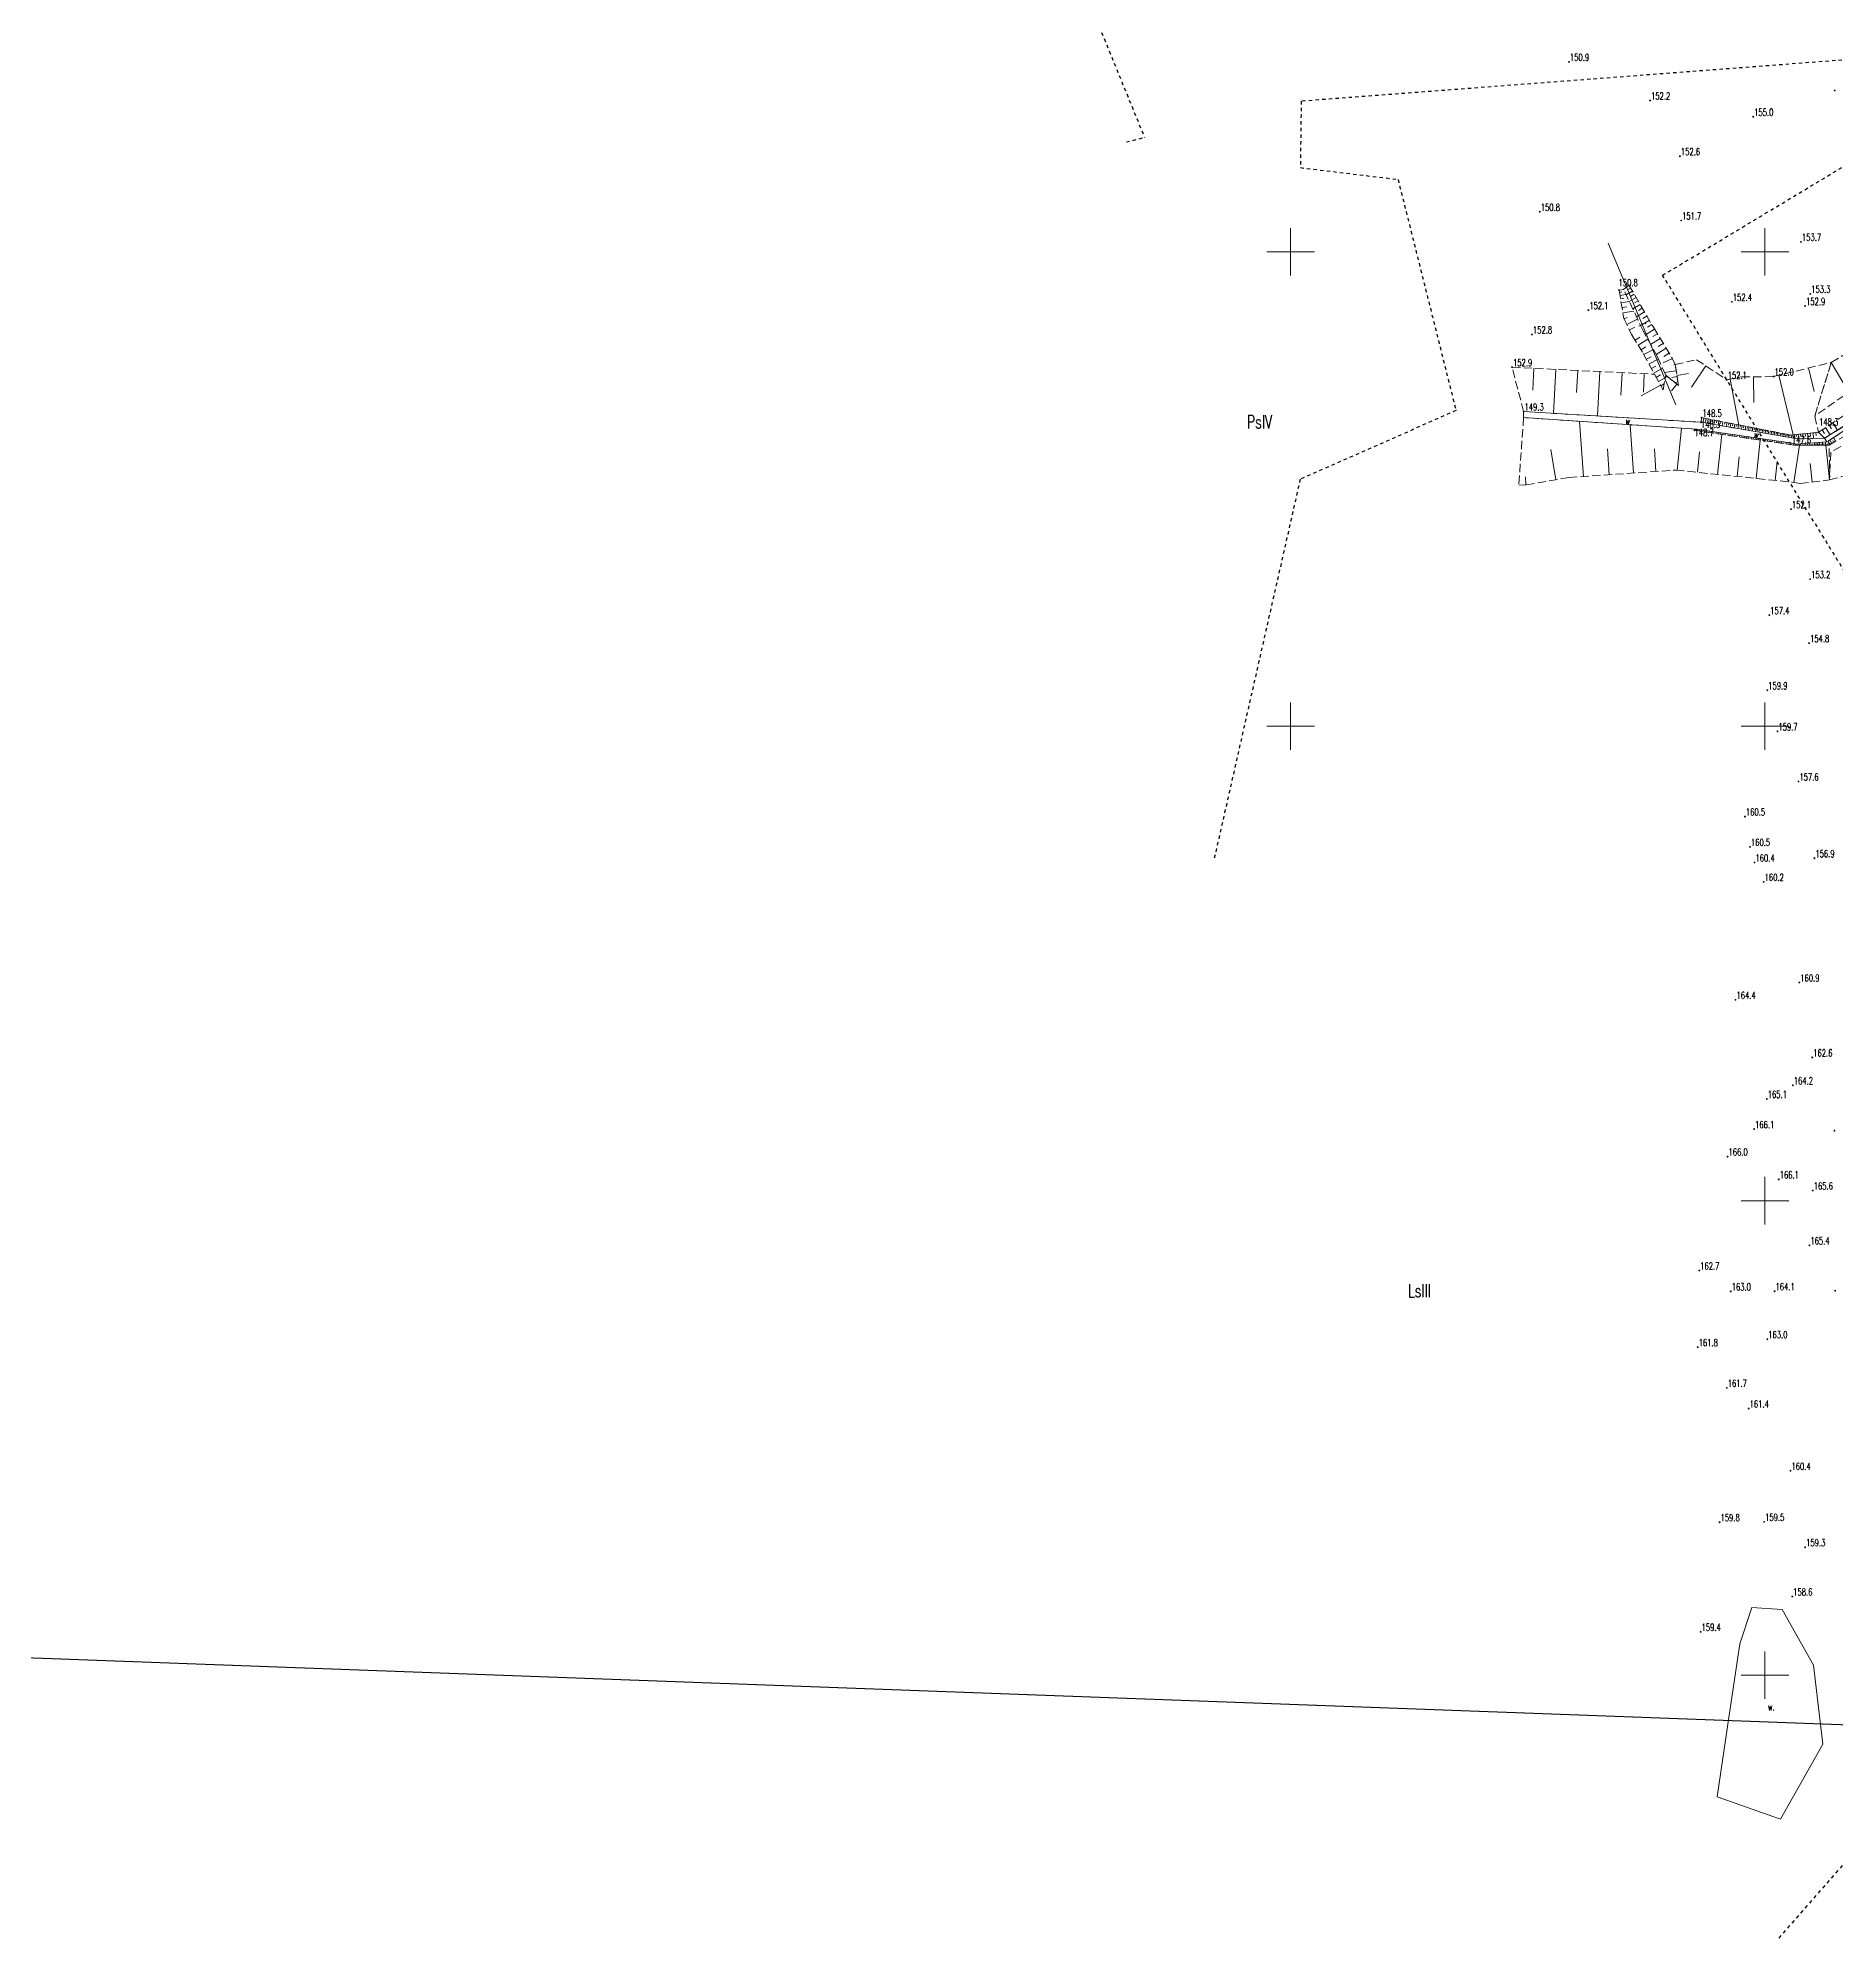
# Model space of a CAD drawing. Header units: metres. Extents: x 7583802 to 7586368, y 5958992 to 5960558.
# Drawn here: x 7585235.9 to 7585615, y 5959044.6 to 5959445.1 of the extents above; entities that cross this region are included whole.
import ezdxf
from ezdxf.enums import TextEntityAlignment as Align

# ---------------------------------------------------------------- set-up
doc = ezdxf.new("R2010")
doc.units = ezdxf.units.M
for name, pattern in [('1', [0]), ('2', [3, 2, -1]), ('3_1', [0]), ('3_BUBZ02', [2.45, 1.75, -0.7]), ('3_BUBZ02G', [2.45, 1.75, -0.7]), ('3_PTRW02', [0]), ('3_PTWP03', [0]), ('4_1', [0]), ('4_SUPI_01', [0]), ('GUZ', [1.4, 0.7, -0.7])]:
    doc.linetypes.add(name, pattern=pattern)
doc.layers.get('0').update_dxf_attribs({"color": 250, "linetype": 'CONTINUOUS', "lineweight": 100})
for name, color, linetype, lineweight in [('1000_L_1', 7, '1', 18), ('BUBZ_L_1', 7, '3_BUBZ02', 18), ('DZIALKI-G_L_0', 7, '1', 25), ('KONTURY_L_0', 114, '2', 25), ('KONTURY_NR_T_0', 114, 'CONTINUOUS', 25), ('PTRW_E_T_0', 7, 'CONTINUOUS', 15), ('PTRW_L_1', 7, 'CONTINUOUS', 18), ('PTWP_E_T_2', 141, 'CONTINUOUS', 15), ('PTWP_L_2', 5, '3_1', 18), ('RTPW_T_0', 7, 'CONTINUOUS', 15), ('SUPI_E_T_0', 7, 'CONTINUOUS', 15), ('SUPI_L_0', 7, '4_SUPI_01', 18)]:
    doc.layers.add(name, color=color, linetype=linetype, lineweight=lineweight)
doc.styles.get("Standard").update_dxf_attribs({"font": 'Simplex.SHX', "width": 0.75})

# ---------------------------------------------------------------- blocks, each defined once
blk = doc.blocks.new('3_RTPW01')
at = {"linetype": 'CONTINUOUS'}
blk.add_circle((0, 0), 0.09, dxfattribs=at)

msp = doc.modelspace()

# ---------------------------------------------------------------- linework, layer by layer
at = {"layer": '1000_L_1', "linetype": '1'}
for p, q in [((7585500, 5959395), (7585500, 5959405)), ((7585600, 5959395), (7585600, 5959405)), ((7585495, 5959400), (7585505, 5959400)), ((7585595, 5959400), (7585605, 5959400)), ((7585500, 5959295), (7585500, 5959305)), ((7585600, 5959295), (7585600, 5959305)), ((7585495, 5959300), (7585505, 5959300)), ((7585595, 5959300), (7585605, 5959300)), ((7585600, 5959195), (7585600, 5959205)), ((7585595, 5959200), (7585605, 5959200)), ((7585600, 5959095), (7585600, 5959105)), ((7585595, 5959100), (7585605, 5959100))]:
    msp.add_line(p, q, dxfattribs=at)
at = {"layer": 'BUBZ_L_1', "linetype": '3_BUBZ02'}
for p, q in [((7585570.18, 5959392.09), (7585569.23, 5959391.93)), ((7585570.18, 5959392.09), (7585571.31, 5959392.99)), ((7585574.33, 5959383.34), (7585570.18, 5959392.09)), ((7585574.33, 5959383.34), (7585570.18, 5959392.09)), ((7585577.33, 5959377.89), (7585574.33, 5959383.34)), ((7585577.33, 5959377.89), (7585574.33, 5959383.34)), ((7585579.08, 5959374.02), (7585577.33, 5959377.89)), ((7585579.08, 5959374.02), (7585577.33, 5959377.89)), ((7585549.12, 5959366.34), (7585546.68, 5959375.68)), ((7585578.52, 5959370.92), (7585579.08, 5959374.02)), ((7585581.77, 5959371.81), (7585579.08, 5959374.02)), ((7585613.97, 5959376.69), (7585610.48, 5959365.36)), ((7585610.48, 5959365.36), (7585613.97, 5959376.69)), ((7585616.67, 5959369.73), (7585610.48, 5959365.36)), ((7585586.53, 5959364.08), (7585549.12, 5959366.34)), ((7585549.12, 5959365.06), (7585548.09, 5959350.85)), ((7585585.53, 5959362.63), (7585549.12, 5959365.06)), ((7585585.53, 5959362.63), (7585585.13, 5959362.38)), ((7585585.13, 5959362.38), (7585585.53, 5959362.63)), ((7585606.12, 5959359.27), (7585585.13, 5959362.38)), ((7585605.23, 5959359.76), (7585585.53, 5959362.63)), ((7585586.64, 5959365.04), (7585586.53, 5959364.08)), ((7585586.53, 5959364.08), (7585586.64, 5959365.04)), ((7585605.65, 5959360.78), (7585586.53, 5959364.08)), ((7585605.47, 5959361.37), (7585586.64, 5959365.04)), ((7585611.3, 5959361.97), (7585605.47, 5959361.37)), ((7585610.48, 5959365.36), (7585611.3, 5959361.97)), ((7585611.3, 5959361.97), (7585612.57, 5959360.7)), ((7585612.57, 5959360.7), (7585611.3, 5959361.97)), ((7585618.4, 5959364.35), (7585612.57, 5959360.7)), ((7585618.56, 5959363.54), (7585613.31, 5959360.09)), ((7585606.63, 5959359.48), (7585605.23, 5959359.76)), ((7585606.83, 5959360.59), (7585605.65, 5959360.78)), ((7585613.53, 5959359.26), (7585606.12, 5959359.27)), ((7585613.06, 5959359.93), (7585606.63, 5959359.48)), ((7585612.57, 5959360.7), (7585606.83, 5959360.59)), ((7585613.31, 5959360.09), (7585613.06, 5959359.93)), ((7585613.53, 5959359.26), (7585613.31, 5959360.09)), ((7585613.31, 5959360.09), (7585613.53, 5959359.26)), ((7585613.64, 5959351.91), (7585613.53, 5959359.26)), ((7585613.88, 5959357.79), (7585613.64, 5959351.91)), ((7585620.25, 5959361.32), (7585613.88, 5959357.79))]:
    msp.add_line(p, q, dxfattribs=at)
at = {"layer": 'BUBZ_L_1', "linetype": '3_BUBZ02G'}
for p, q in [((7585569.23, 5959391.93), (7585570.26, 5959385.95)), ((7585571.31, 5959392.99), (7585576.49, 5959384.1)), ((7585570.26, 5959385.95), (7585571.96, 5959382.41)), ((7585571.96, 5959382.41), (7585574.35, 5959378.55)), ((7585576.49, 5959384.1), (7585580.43, 5959377.6)), ((7585574.35, 5959378.55), (7585576.69, 5959374.19)), ((7585613.97, 5959376.69), (7585621.98, 5959381.43)), ((7585546.68, 5959375.68), (7585576.69, 5959374.19)), ((7585576.69, 5959374.19), (7585578.52, 5959370.92)), ((7585576.69, 5959374.19), (7585578.52, 5959370.92)), ((7585578.52, 5959370.92), (7585579.08, 5959374.02)), ((7585579.08, 5959374.02), (7585581.77, 5959371.81)), ((7585580.43, 5959377.6), (7585581.08, 5959376.24)), ((7585581.08, 5959376.24), (7585585.58, 5959377.27)), ((7585581.77, 5959371.81), (7585581.08, 5959376.24)), ((7585581.08, 5959376.24), (7585581.77, 5959371.81)), ((7585585.58, 5959377.27), (7585591.94, 5959373.03)), ((7585591.94, 5959373.03), (7585595.08, 5959373.63)), ((7585595.08, 5959373.63), (7585601.82, 5959373.71)), ((7585601.82, 5959373.71), (7585613.97, 5959376.69)), ((7585611.3, 5959361.97), (7585617.82, 5959366.29)), ((7585585.13, 5959362.38), (7585606.12, 5959359.27)), ((7585586.64, 5959365.04), (7585605.47, 5959361.37)), ((7585605.47, 5959361.37), (7585611.3, 5959361.97)), ((7585613.53, 5959359.26), (7585618.97, 5959362.43)), ((7585606.12, 5959359.27), (7585613.53, 5959359.26)), ((7585558.68, 5959352.44), (7585581.24, 5959354)), ((7585581.24, 5959354), (7585605.73, 5959351.45)), ((7585613.64, 5959351.91), (7585624.51, 5959354.93)), ((7585548.09, 5959350.85), (7585549.68, 5959350.88)), ((7585549.68, 5959350.88), (7585558.68, 5959352.44)), ((7585605.73, 5959351.45), (7585607.41, 5959351.2)), ((7585607.41, 5959351.2), (7585613.64, 5959351.91))]:
    msp.add_line(p, q, dxfattribs=at)
at = {"layer": 'BUBZ_L_1', "linetype": '3_1'}
for p, q in [((7585569.31, 5959391.46), (7585569.85, 5959391.55)), ((7585569.42, 5959390.83), (7585570.68, 5959391.04)), ((7585569.55, 5959390.1), (7585570.28, 5959390.22)), ((7585572.04, 5959391.74), (7585570.71, 5959390.97)), ((7585571.67, 5959392.37), (7585571.03, 5959392)), ((7585572.83, 5959390.39), (7585571.39, 5959389.55)), ((7585572.43, 5959391.08), (7585571.73, 5959390.67)), ((7585573.25, 5959389.67), (7585572.5, 5959389.23)), ((7585569.69, 5959389.25), (7585571.39, 5959389.54)), ((7585569.86, 5959388.26), (7585570.85, 5959388.43)), ((7585570.06, 5959387.11), (7585572.35, 5959387.51)), ((7585570.3, 5959385.86), (7585570.94, 5959386.17)), ((7585570.86, 5959384.71), (7585573.16, 5959385.82)), ((7585573.68, 5959388.91), (7585572.12, 5959388)), ((7585574.62, 5959387.32), (7585572.91, 5959386.33)), ((7585574.14, 5959388.13), (7585573.32, 5959387.66)), ((7585575.11, 5959386.47), (7585574.22, 5959385.95)), ((7585571.41, 5959383.56), (7585572.55, 5959384.11)), ((7585571.96, 5959382.42), (7585572.11, 5959382.49)), ((7585572.6, 5959381.37), (7585573.65, 5959382.02)), ((7585575.63, 5959385.58), (7585573.78, 5959384.5)), ((7585576.74, 5959383.7), (7585574.79, 5959382.51)), ((7585576.17, 5959384.66), (7585575.2, 5959384.09)), ((7585577.93, 5959381.72), (7585575.9, 5959380.49)), ((7585577.33, 5959382.72), (7585576.33, 5959382.12)), ((7585573.24, 5959380.35), (7585575.28, 5959381.61)), ((7585573.85, 5959379.35), (7585574.85, 5959379.97)), ((7585574.45, 5959378.37), (7585576.47, 5959379.45)), ((7585574.99, 5959377.35), (7585576.01, 5959377.9)), ((7585579.17, 5959379.67), (7585577.06, 5959378.39)), ((7585578.55, 5959380.71), (7585577.51, 5959380.08)), ((7585579.82, 5959378.61), (7585578.71, 5959377.94)), ((7585551.28, 5959375.45), (7585551.05, 5959370.84)), ((7585555.89, 5959375.22), (7585555.43, 5959365.96)), ((7585560.52, 5959374.99), (7585560.29, 5959370.34)), ((7585565.17, 5959374.76), (7585564.71, 5959365.4)), ((7585569.86, 5959374.53), (7585569.62, 5959369.82)), ((7585574.56, 5959374.3), (7585574.37, 5959370.45)), ((7585575.53, 5959376.35), (7585577.54, 5959377.43)), ((7585576.05, 5959375.38), (7585577.02, 5959375.9)), ((7585576.56, 5959374.44), (7585578.43, 5959375.45)), ((7585577.05, 5959373.54), (7585577.95, 5959374.04)), ((7585580.48, 5959377.5), (7585578.52, 5959376.57)), ((7585581.28, 5959374.94), (7585578.84, 5959374.56)), ((7585579.4, 5959373.76), (7585579.25, 5959373.57)), ((7585581.47, 5959373.71), (7585580.33, 5959373.54)), ((7585581.06, 5959376.28), (7585580.78, 5959376.15)), ((7585581.44, 5959373.95), (7585583.89, 5959374.34)), ((7585587.52, 5959375.98), (7585584.52, 5959371.48)), ((7585597.55, 5959373.66), (7585597.62, 5959368.27)), ((7585602.91, 5959373.98), (7585605.98, 5959361.42)), ((7585609.18, 5959375.52), (7585610.39, 5959370.58)), ((7585613.97, 5959376.69), (7585617.76, 5959370.28)), ((7585577.96, 5959371.93), (7585573.87, 5959369.64)), ((7585577.54, 5959372.67), (7585578.98, 5959373.47)), ((7585578.03, 5959371.79), (7585578.75, 5959372.2)), ((7585581.42, 5959372.09), (7585580.29, 5959370.72)), ((7585581.65, 5959372.57), (7585580.97, 5959372.46)), ((7585592.68, 5959373.17), (7585594.52, 5959363.5)), ((7585561.72, 5959352.65), (7585560.92, 5959364.27)), ((7585572.25, 5959353.38), (7585571.55, 5959363.56)), ((7585581.46, 5959353.98), (7585582.39, 5959362.84)), ((7585585.2, 5959362.37), (7585585.21, 5959362.43)), ((7585585.69, 5959362.3), (7585585.74, 5959362.6)), ((7585586.19, 5959362.22), (7585586.21, 5959362.38)), ((7585586.68, 5959362.15), (7585586.73, 5959362.46)), ((7585587.11, 5959364.95), (7585587.02, 5959364.48)), ((7585587.18, 5959362.08), (7585587.2, 5959362.23)), ((7585587.58, 5959364.86), (7585587.4, 5959363.93)), ((7585587.67, 5959362), (7585587.72, 5959362.31)), ((7585588.04, 5959364.77), (7585587.96, 5959364.31)), ((7585588.17, 5959361.93), (7585588.19, 5959362.08)), ((7585588.5, 5959364.68), (7585588.33, 5959363.77)), ((7585588.66, 5959361.86), (7585588.71, 5959362.17)), ((7585588.96, 5959364.59), (7585588.87, 5959364.14)), ((7585589.16, 5959361.78), (7585589.18, 5959361.94)), ((7585589.41, 5959364.5), (7585589.23, 5959363.61)), ((7585589.65, 5959361.71), (7585589.7, 5959362.02)), ((7585589.85, 5959364.41), (7585589.76, 5959363.98)), ((7585590.29, 5959364.33), (7585590.12, 5959363.46)), ((7585590.14, 5959361.64), (7585590.17, 5959361.79)), ((7585590.72, 5959364.24), (7585590.64, 5959363.81)), ((7585590.64, 5959361.56), (7585590.69, 5959361.88)), ((7585591.15, 5959364.16), (7585590.99, 5959363.31)), ((7585591.13, 5959361.49), (7585591.16, 5959361.65)), ((7585591.58, 5959364.08), (7585591.49, 5959363.66)), ((7585591.63, 5959361.42), (7585591.68, 5959361.73)), ((7585592, 5959364), (7585591.83, 5959363.16)), ((7585592.41, 5959363.91), (7585592.33, 5959363.5)), ((7585592.82, 5959363.83), (7585592.67, 5959363.02)), ((7585593.23, 5959363.76), (7585593.15, 5959363.35)), ((7585593.63, 5959363.68), (7585593.48, 5959362.88)), ((7585594.03, 5959363.6), (7585593.95, 5959363.21)), ((7585594.42, 5959363.52), (7585594.27, 5959362.74)), ((7585594.81, 5959363.45), (7585594.74, 5959363.06)), ((7585595.2, 5959363.37), (7585595.05, 5959362.61)), ((7585595.58, 5959363.3), (7585595.51, 5959362.92)), ((7585595.96, 5959363.22), (7585595.81, 5959362.48)), ((7585596.33, 5959363.15), (7585596.26, 5959362.78)), ((7585596.7, 5959363.08), (7585596.56, 5959362.35)), ((7585597.07, 5959363.01), (7585596.99, 5959362.65)), ((7585597.43, 5959362.94), (7585597.29, 5959362.22)), ((7585597.78, 5959362.87), (7585597.71, 5959362.51)), ((7585598.14, 5959362.8), (7585598, 5959362.1)), ((7585598.49, 5959362.73), (7585598.42, 5959362.39)), ((7585598.83, 5959362.66), (7585598.7, 5959361.98)), ((7585599.17, 5959362.6), (7585599.11, 5959362.26)), ((7585599.51, 5959362.53), (7585599.38, 5959361.86)), ((7585599.85, 5959362.47), (7585599.78, 5959362.13)), ((7585600.18, 5959362.4), (7585600.05, 5959361.75)), ((7585600.51, 5959362.34), (7585600.44, 5959362.01)), ((7585600.83, 5959362.27), (7585600.7, 5959361.63)), ((7585601.15, 5959362.21), (7585601.09, 5959361.9)), ((7585601.47, 5959362.15), (7585601.34, 5959361.52)), ((7585601.78, 5959362.09), (7585601.72, 5959361.78)), ((7585602.09, 5959362.03), (7585601.97, 5959361.41)), ((7585602.4, 5959361.97), (7585602.34, 5959361.67)), ((7585602.7, 5959361.91), (7585602.58, 5959361.31)), ((7585603, 5959361.85), (7585602.94, 5959361.55)), ((7585603.3, 5959361.79), (7585603.18, 5959361.21)), ((7585603.59, 5959361.74), (7585603.54, 5959361.45)), ((7585603.88, 5959361.68), (7585603.77, 5959361.1)), ((7585604.17, 5959361.62), (7585604.11, 5959361.34)), ((7585607.97, 5959361.63), (7585608.07, 5959360.61)), ((7585608.48, 5959361.68), (7585608.53, 5959361.15)), ((7585609, 5959361.73), (7585609.12, 5959360.63)), ((7585609.55, 5959361.79), (7585609.61, 5959361.22)), ((7585610.13, 5959361.85), (7585610.25, 5959360.66)), ((7585610.72, 5959361.91), (7585610.79, 5959361.29)), ((7585612.03, 5959362.46), (7585612.52, 5959361.72)), ((7585612.77, 5959362.95), (7585613.77, 5959361.45)), ((7585613.52, 5959363.44), (7585614.02, 5959362.68)), ((7585614.28, 5959363.94), (7585615.3, 5959362.41)), ((7585555.94, 5959351.97), (7585554.84, 5959358.36)), ((7585567.16, 5959353.03), (7585566.79, 5959358.47)), ((7585577.02, 5959353.71), (7585576.69, 5959358.48)), ((7585585.78, 5959353.53), (7585586.23, 5959357.84)), ((7585590, 5959353.09), (7585590.88, 5959361.53)), ((7585592.12, 5959361.34), (7585592.15, 5959361.5)), ((7585592.62, 5959361.27), (7585592.67, 5959361.59)), ((7585593.11, 5959361.2), (7585593.14, 5959361.36)), ((7585593.61, 5959361.12), (7585593.65, 5959361.45)), ((7585594.1, 5959361.05), (7585594.13, 5959361.21)), ((7585594.6, 5959360.98), (7585594.64, 5959361.3)), ((7585595.09, 5959360.9), (7585595.12, 5959361.07)), ((7585595.59, 5959360.83), (7585595.63, 5959361.16)), ((7585596.08, 5959360.76), (7585596.1, 5959360.92)), ((7585596.57, 5959360.68), (7585596.62, 5959361.01)), ((7585597.07, 5959360.61), (7585597.09, 5959360.78)), ((7585597.56, 5959360.54), (7585597.61, 5959360.87)), ((7585598.06, 5959360.46), (7585598.08, 5959360.63)), ((7585598.17, 5959352.24), (7585599.01, 5959360.32)), ((7585598.55, 5959360.39), (7585598.6, 5959360.73)), ((7585599.05, 5959360.32), (7585599.07, 5959360.49)), ((7585599.54, 5959360.24), (7585599.59, 5959360.58)), ((7585600.04, 5959360.17), (7585600.06, 5959360.34)), ((7585600.53, 5959360.1), (7585600.58, 5959360.44)), ((7585601.03, 5959360.02), (7585601.05, 5959360.19)), ((7585601.52, 5959359.95), (7585601.57, 5959360.29)), ((7585602.02, 5959359.88), (7585602.04, 5959360.05)), ((7585602.51, 5959359.8), (7585602.56, 5959360.15)), ((7585603, 5959359.73), (7585603.03, 5959359.9)), ((7585603.5, 5959359.66), (7585603.55, 5959360)), ((7585603.99, 5959359.59), (7585604.02, 5959359.76)), ((7585604.45, 5959361.57), (7585604.34, 5959361.01)), ((7585604.49, 5959359.51), (7585604.54, 5959359.86)), ((7585604.74, 5959361.51), (7585604.68, 5959361.23)), ((7585605.01, 5959361.46), (7585604.91, 5959360.91)), ((7585604.98, 5959359.44), (7585605.01, 5959359.61)), ((7585605.29, 5959361.41), (7585605.24, 5959361.13)), ((7585605.48, 5959359.37), (7585605.53, 5959359.7)), ((7585605.56, 5959361.38), (7585605.62, 5959360.78)), ((7585605.86, 5959361.41), (7585605.9, 5959361.07)), ((7585605.97, 5959359.29), (7585606, 5959359.45)), ((7585606.08, 5959351.4), (7585607.25, 5959359.27)), ((7585606.2, 5959361.44), (7585606.28, 5959360.68)), ((7585606.47, 5959359.27), (7585606.47, 5959359.51)), ((7585606.58, 5959361.48), (7585606.63, 5959361.05)), ((7585606.97, 5959359.27), (7585606.97, 5959359.39)), ((7585607.02, 5959361.53), (7585607.11, 5959360.6)), ((7585607.47, 5959359.27), (7585607.47, 5959359.54)), ((7585607.48, 5959361.58), (7585607.53, 5959361.09)), ((7585607.97, 5959359.27), (7585607.97, 5959359.42)), ((7585608.47, 5959359.27), (7585608.47, 5959359.61)), ((7585608.97, 5959359.27), (7585608.97, 5959359.45)), ((7585609.47, 5959359.27), (7585609.47, 5959359.68)), ((7585609.97, 5959359.26), (7585609.97, 5959359.49)), ((7585610.47, 5959359.26), (7585610.47, 5959359.75)), ((7585610.72, 5959359.26), (7585610.72, 5959359.52)), ((7585610.98, 5959359.26), (7585610.98, 5959359.78)), ((7585611.25, 5959359.26), (7585611.25, 5959359.53)), ((7585611.53, 5959359.26), (7585611.53, 5959359.82)), ((7585611.82, 5959359.26), (7585611.82, 5959359.55)), ((7585612.12, 5959359.26), (7585612.13, 5959359.86)), ((7585612.44, 5959359.26), (7585612.44, 5959359.57)), ((7585612.76, 5959359.26), (7585612.76, 5959359.91)), ((7585613.64, 5959351.91), (7585612.8, 5959359.26)), ((7585613.11, 5959359.26), (7585613.11, 5959359.61)), ((7585613.76, 5959359.4), (7585613.56, 5959359.76)), ((7585614.13, 5959359.61), (7585613.7, 5959360.35)), ((7585614.51, 5959359.83), (7585614.29, 5959360.21)), ((7585614.9, 5959360.06), (7585614.45, 5959360.84)), ((7585594.13, 5959352.66), (7585594.56, 5959356.79)), ((7585602.13, 5959351.83), (7585602.54, 5959355.78)), ((7585609.96, 5959351.49), (7585609.52, 5959355.38)), ((7585549.55, 5959350.88), (7585549.52, 5959352.57))]:
    msp.add_line(p, q, dxfattribs=at)
for p in [(7585571.31, 5959392.99), (7585546.68, 5959375.68), (7585578.52, 5959370.92), (7585586.64, 5959365.04), (7585611.3, 5959361.97), (7585613.53, 5959359.26)]:
    msp.add_point(p, dxfattribs=at)
at = {"layer": 'DZIALKI-G_L_0', "linetype": '1'}
msp.add_line((7584682.41, 5959123.92), (7585679.94, 5959087.24), dxfattribs=at)
at = {"layer": 'KONTURY_L_0', "linetype": 'GUZ'}
for p, q in [((7585437.92, 5959500.67), (7585469.18, 5959424.12)), ((7585655.32, 5959443.38), (7585502.22, 5959431.74)), ((7585578.41, 5959395.06), (7585650.33, 5959438.31)), ((7585502.22, 5959431.74), (7585502.05, 5959417.75)), ((7585465.37, 5959423.16), (7585469.18, 5959424.12)), ((7585502.05, 5959417.75), (7585522.64, 5959415.26)), ((7585522.64, 5959415.26), (7585534.86, 5959366.54)), ((7585649.1, 5959280.01), (7585578.41, 5959395.06)), ((7585534.86, 5959366.54), (7585502, 5959352.06)), ((7585502, 5959352.06), (7585483.86, 5959272)), ((7585602.97, 5959044.58), (7585628.87, 5959074.09))]:
    msp.add_line(p, q, dxfattribs=at)
at = {"layer": 'PTRW_L_1', "linetype": '3_PTRW02'}
for p, q in [((7585549.12, 5959366.34), (7585586.53, 5959364.08)), ((7585549.12, 5959365.06), (7585549.12, 5959366.34)), ((7585585.53, 5959362.63), (7585549.12, 5959365.06)), ((7585605.23, 5959359.76), (7585585.53, 5959362.63)), ((7585586.53, 5959364.08), (7585605.65, 5959360.78)), ((7585612.57, 5959360.7), (7585618.4, 5959364.35)), ((7585618.56, 5959363.54), (7585613.31, 5959360.09)), ((7585606.63, 5959359.48), (7585605.23, 5959359.76)), ((7585605.65, 5959360.78), (7585606.83, 5959360.59)), ((7585613.06, 5959359.93), (7585606.63, 5959359.48)), ((7585606.83, 5959360.59), (7585612.57, 5959360.7)), ((7585612.57, 5959360.7), (7585613.06, 5959359.93)), ((7585613.06, 5959359.93), (7585612.57, 5959360.7)), ((7585613.31, 5959360.09), (7585613.06, 5959359.93))]:
    msp.add_line(p, q, dxfattribs=at)
at = {"layer": 'PTWP_L_2', "linetype": '3_PTWP03'}
for p, q in [((7585594.68, 5959106.56), (7585597.21, 5959114.27)), ((7585597.21, 5959114.27), (7585603.62, 5959113.83)), ((7585603.62, 5959113.83), (7585610.2, 5959102.1)), ((7585592.1, 5959089.15), (7585594.68, 5959106.56)), ((7585610.2, 5959102.1), (7585612.19, 5959085.44)), ((7585589.93, 5959074.36), (7585592.1, 5959089.15)), ((7585612.19, 5959085.44), (7585603.25, 5959069.66)), ((7585603.25, 5959069.66), (7585589.93, 5959074.36))]:
    msp.add_line(p, q, dxfattribs=at)
at = {"layer": 'SUPI_L_0', "linetype": '4_1'}
msp.add_line((7585566.93, 5959401.82), (7585581.18, 5959367.76), dxfattribs=at)

# ---------------------------------------------------------------- block references
at = {"layer": 'RTPW_T_0'}
for p in [(7585558.68, 5959440.04), (7585614.7, 5959434.02), (7585575.78, 5959431.91), (7585597.53, 5959428.48), (7585582.08, 5959420.15), (7585552.54, 5959408.45), (7585582.32, 5959406.61), (7585607.6, 5959402.12), (7585569.23, 5959391.93), (7585609.56, 5959391.16), (7585562.77, 5959387.72), (7585593.01, 5959389.46), (7585608.46, 5959388.58), (7585550.88, 5959382.57), (7585546.68, 5959375.68), (7585601.82, 5959373.71), (7585591.94, 5959373.03), (7585549.12, 5959366.34), (7585585.13, 5959362.38), (7585586.53, 5959364.08), (7585586.64, 5959365.04), (7585611.3, 5959361.97), (7585605.23, 5959359.76), (7585605.48, 5959345.76), (7585609.54, 5959331.01), (7585600.92, 5959323.4), (7585609.3, 5959317.51), (7585600.5, 5959307.58), (7585602.63, 5959298.93), (7585607.06, 5959288.34), (7585595.78, 5959280.96), (7585596.85, 5959274.57), (7585597.79, 5959271.27), (7585610.42, 5959272.17), (7585599.73, 5959267.22), (7585607.25, 5959245.98), (7585593.8, 5959242.33), (7585609.98, 5959230.2), (7585600.38, 5959221.44), (7585605.88, 5959224.32), (7585597.71, 5959215.09), (7585614.66, 5959214.77), (7585592.12, 5959209.29), (7585602.9, 5959204.49), (7585610.07, 5959202.15), (7585609.37, 5959190.59), (7585586.15, 5959185.27), (7585592.78, 5959180.88), (7585602.03, 5959180.9), (7585614.81, 5959181.01), (7585600.5, 5959170.79), (7585585.82, 5959169.12), (7585591.95, 5959160.56), (7585596.57, 5959156.17), (7585605.38, 5959143.07), (7585590.44, 5959132.21), (7585599.84, 5959132.29), (7585608.48, 5959126.94), (7585605.76, 5959116.56), (7585586.44, 5959109.14)]:
    msp.add_blockref('3_RTPW01', p, dxfattribs=at)

# ---------------------------------------------------------------- texts
at = {"layer": 'KONTURY_NR_T_0', "width": 0.7}
for s, p in [('PsIV', (7585490.78, 5959365.54)), ('LsIII', (7585524.76, 5959182.4))]:
    msp.add_text(s, height=2.75, dxfattribs=at).set_placement(p, align=Align.TOP_LEFT)
at = {"layer": 'PTRW_E_T_0', "width": 0.7}
for rotation, p in [(350.6279, (7585571.35, 5959364.27)), (347.1523, (7585598.46, 5959361.44))]:
    msp.add_text('w.', height=1.5, rotation=rotation, dxfattribs=at).set_placement(p, align=Align.MIDDLE)
at = {"layer": 'PTWP_E_T_2', "width": 0.7}
msp.add_text('w.', height=1.5, dxfattribs=at).set_placement((7585601.33, 5959093.26), align=Align.MIDDLE)
at = {"layer": 'RTPW_T_0', "width": 0.7}
for s, p in [('150.9', (7585558.88, 5959440.24)), ('152.2', (7585575.98, 5959432.11)), ('155.0', (7585597.73, 5959428.68)), ('152.6', (7585582.28, 5959420.35)), ('150.8', (7585552.74, 5959408.65)), ('151.7', (7585582.52, 5959406.81)), ('153.7', (7585607.8, 5959402.32)), ('150.8', (7585569.13, 5959392.75)), ('152.4', (7585593.21, 5959389.66)), ('152.9', (7585608.66, 5959388.78)), ('153.3', (7585609.76, 5959391.36)), ('152.1', (7585562.97, 5959387.92)), ('152.8', (7585551.08, 5959382.77)), ('152.9', (7585546.88, 5959375.88)), ('152.1', (7585592.14, 5959373.23)), ('152.0', (7585602.02, 5959373.91)), ('149.3', (7585549.32, 5959366.54)), ('148.5', (7585586.84, 5959365.24)), ('148.7', (7585585.16, 5959361.16)), ('148.3', (7585586.51, 5959362.9)), ('148.3', (7585611.41, 5959363.4)), ('147.6', (7585605.68, 5959359.67)), ('152.1', (7585605.68, 5959345.96)), ('153.2', (7585609.74, 5959331.21)), ('157.4', (7585601.12, 5959323.6)), ('154.8', (7585609.5, 5959317.71)), ('159.9', (7585600.7, 5959307.78)), ('159.7', (7585602.83, 5959299.13)), ('157.6', (7585607.26, 5959288.54)), ('160.5', (7585595.98, 5959281.16)), ('160.5', (7585597.05, 5959274.77)), ('156.9', (7585610.62, 5959272.37)), ('160.4', (7585597.99, 5959271.47)), ('160.2', (7585599.93, 5959267.42)), ('160.9', (7585607.45, 5959246.18)), ('164.4', (7585594, 5959242.53)), ('162.6', (7585610.18, 5959230.4)), ('164.2', (7585606.08, 5959224.52)), ('165.1', (7585600.58, 5959221.64)), ('166.1', (7585597.91, 5959215.29)), ('166.0', (7585592.32, 5959209.49)), ('166.1', (7585603.1, 5959204.69)), ('165.6', (7585610.27, 5959202.35)), ('165.4', (7585609.57, 5959190.79)), ('162.7', (7585586.35, 5959185.47)), ('163.0', (7585592.98, 5959181.08)), ('164.1', (7585602.23, 5959181.1)), ('161.8', (7585586.02, 5959169.32)), ('163.0', (7585600.7, 5959170.99)), ('161.7', (7585592.15, 5959160.76)), ('161.4', (7585596.77, 5959156.37)), ('160.4', (7585605.58, 5959143.27)), ('159.8', (7585590.64, 5959132.41)), ('159.5', (7585600.04, 5959132.49)), ('159.3', (7585608.68, 5959127.14)), ('158.6', (7585605.96, 5959116.76)), ('159.4', (7585586.64, 5959109.34))]:
    msp.add_text(s, height=1.5, dxfattribs=at).set_placement(p)
at = {"layer": 'SUPI_E_T_0', "width": 0.7}
msp.add_text('i', height=1.5, rotation=292.7034, dxfattribs=at).set_placement((7585574.13, 5959384.62), align=Align.MIDDLE)

doc.saveas('drawing.dxf')
